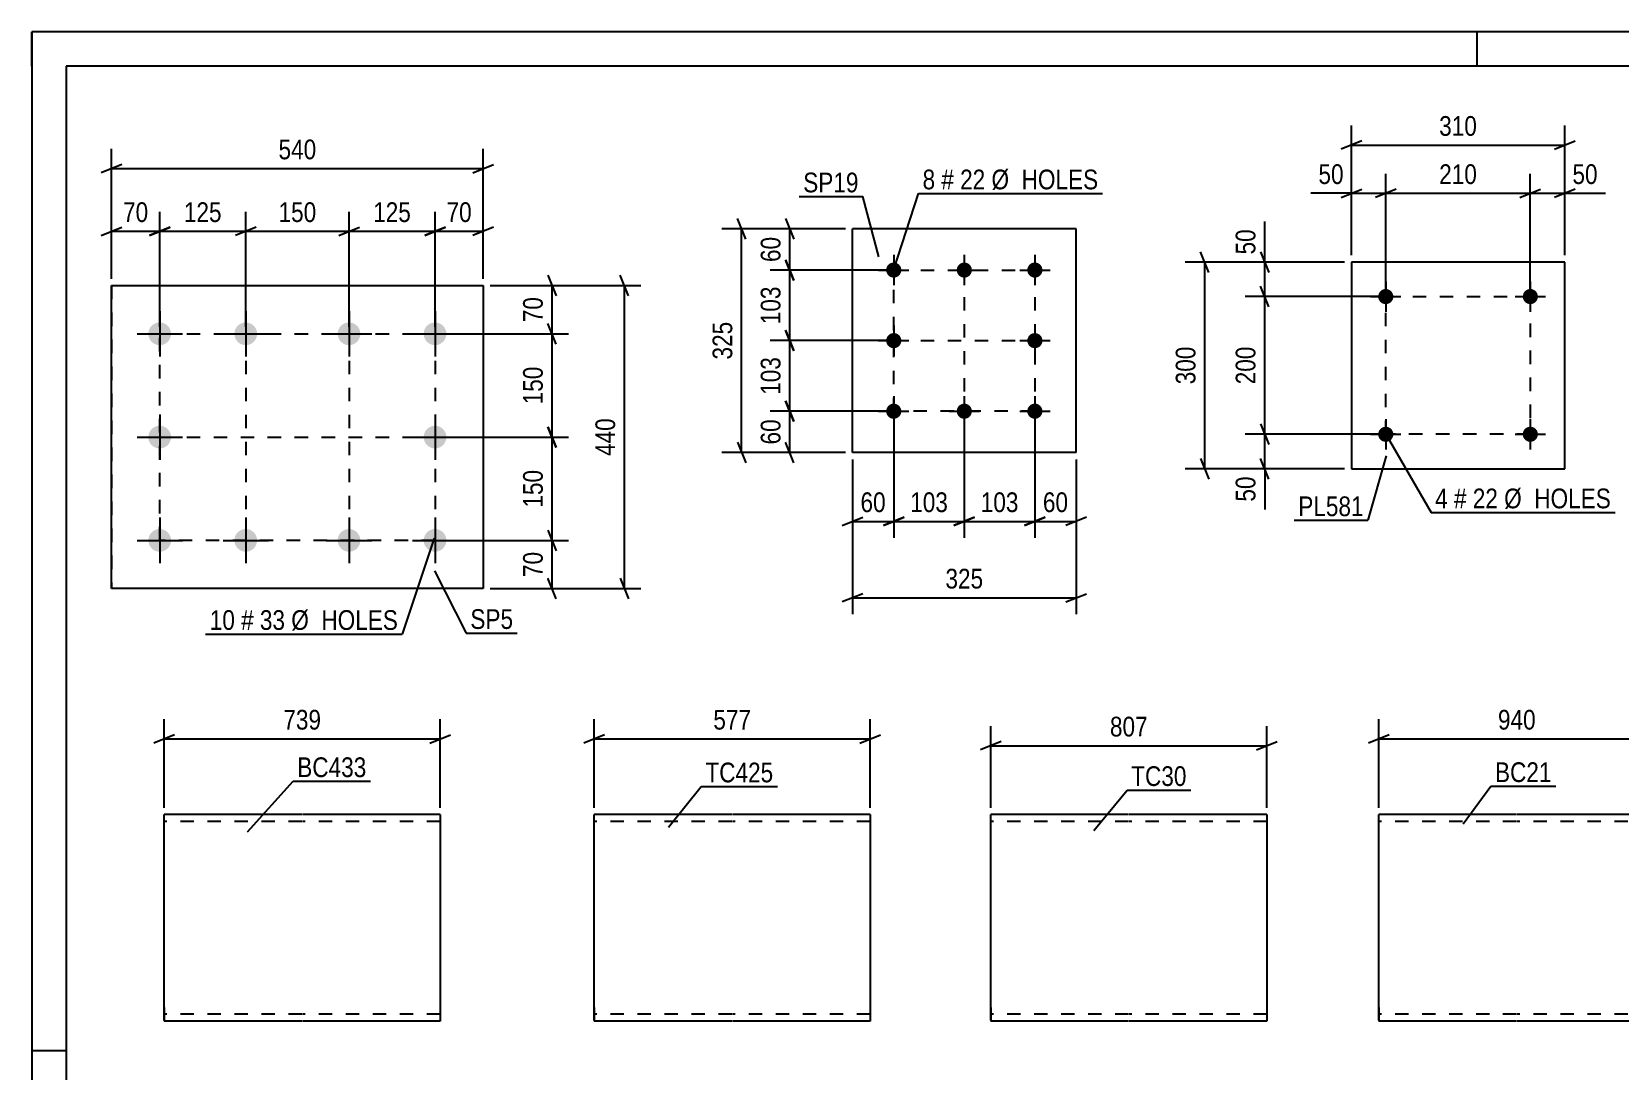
# Model space of a CAD drawing. Header units: millimetres. Extents: x 0 to 420, y 0 to 297.
# Drawn here: x 0 to 230.8, y 146 to 297 of the extents above; entities that cross this region are included whole.
import ezdxf

# ---------------------------------------------------------------- set-up
doc = ezdxf.new("R2010")
doc.units = ezdxf.units.MM
doc.linetypes.add('DXK_LINE_DOT2', pattern=[3.9198, 1.9599, -1.9599])
doc.styles.add('Arial Narrow', font='ARIALN.TTF', dxfattribs={"height": 0.2})

# ---------------------------------------------------------------- blocks, each defined once
blk = doc.blocks.new('Unknown-284932542-1134')
at = {"color": 5, "linetype": 'Continuous'}
for p, q in [((420, 297), (0, 297)), ((0, 297), (0, 0)), ((0, 292), (0, 297)), ((210, 292), (210, 297)), ((415, 292), (5, 292)), ((5, 292), (5, 5)), ((5, 149), (0, 149))]:
    blk.add_line(p, q, dxfattribs=at)
blk = doc.blocks.new('Part-284932542-2812 - 2796')
at = {"color": 2, "linetype": 'Continuous'}
for p, q in [((159.34, 183.3), (139.34, 183.3)), ((139.34, 155.3), (139.34, 183.3)), ((179.44, 183.3), (159.44, 183.3)), ((179.44, 183.3), (179.44, 153.3)), ((139.34, 155.3), (139.34, 153.3)), ((159.34, 153.3), (139.34, 153.3)), ((179.44, 153.3), (159.44, 153.3))]:
    blk.add_line(p, q, dxfattribs=at)
at = {"color": 7, "linetype": 'DXK_LINE_DOT2'}
for p, q in [((159.34, 182.3), (139.34, 182.3)), ((179.44, 182.3), (159.44, 182.3)), ((139.34, 153.45), (139.34, 155.3)), ((139.34, 154.3), (139.34, 154.37)), ((159.34, 154.3), (139.34, 154.3)), ((179.44, 154.3), (159.44, 154.3)), ((179.44, 154.3), (179.44, 154.37))]:
    blk.add_line(p, q, dxfattribs=at)
blk = doc.blocks.new('Part-284932542-2095 - 2079')
at = {"color": 2, "linetype": 'Continuous'}
for p, q in [((101.71, 183.3), (81.71, 183.3)), ((81.71, 155.3), (81.71, 183.3)), ((121.81, 183.3), (101.81, 183.3)), ((121.81, 183.3), (121.81, 153.3)), ((81.71, 155.3), (81.71, 153.3)), ((101.71, 153.3), (81.71, 153.3)), ((121.81, 153.3), (101.81, 153.3))]:
    blk.add_line(p, q, dxfattribs=at)
at = {"color": 7, "linetype": 'DXK_LINE_DOT2'}
for p, q in [((101.71, 182.3), (81.71, 182.3)), ((121.81, 182.3), (101.81, 182.3)), ((81.71, 153.45), (81.71, 155.3)), ((81.71, 154.3), (81.71, 154.37)), ((101.71, 154.3), (81.71, 154.3)), ((121.81, 154.3), (101.81, 154.3)), ((121.81, 154.3), (121.81, 154.37))]:
    blk.add_line(p, q, dxfattribs=at)
blk = doc.blocks.new('Part-284932542-2778 - 2762')
at = {"color": 2, "linetype": 'Continuous'}
for p, q in [((215.7, 183.3), (195.7, 183.3)), ((195.7, 155.3), (195.7, 183.3)), ((235.8, 183.3), (215.8, 183.3)), ((235.8, 183.3), (235.8, 153.3)), ((195.7, 155.3), (195.7, 153.3)), ((215.7, 153.3), (195.7, 153.3)), ((235.8, 153.3), (215.8, 153.3))]:
    blk.add_line(p, q, dxfattribs=at)
at = {"color": 7, "linetype": 'DXK_LINE_DOT2'}
for p, q in [((215.7, 182.3), (195.7, 182.3)), ((235.8, 182.3), (215.8, 182.3)), ((195.7, 153.45), (195.7, 155.3)), ((195.7, 154.3), (195.7, 154.37)), ((215.7, 154.3), (195.7, 154.3)), ((235.8, 154.3), (215.8, 154.3)), ((235.8, 154.3), (235.8, 154.37))]:
    blk.add_line(p, q, dxfattribs=at)
blk = doc.blocks.new('Part-284932542-2173 - 2157')
at = {"color": 2, "linetype": 'Continuous'}
for p, q in [((151.73, 268.39), (119.23, 268.39)), ((119.23, 235.89), (119.23, 268.39)), ((151.73, 235.89), (151.73, 268.39)), ((151.73, 235.89), (119.23, 235.89))]:
    blk.add_line(p, q, dxfattribs=at)
blk = doc.blocks.new('Bolt-284932542-2206 - 2157')
at = {"linetype": 'Continuous'}
for points in [[(125.23, 263.49, -1), (125.23, 261.29, -1)], [(135.48, 263.49, -1), (135.48, 261.29, -1)], [(145.73, 263.49, -1), (145.73, 261.29, -1)], [(125.23, 253.24, -1), (125.23, 251.04, -1)], [(145.73, 253.24, -1), (145.73, 251.04, -1)], [(125.23, 242.99, -1), (125.23, 240.79, -1)], [(135.48, 242.99, -1), (135.48, 240.79, -1)], [(145.73, 242.99, -1), (145.73, 240.79, -1)]]:
    blk.add_hatch(color=1, dxfattribs=at).paths.add_polyline_path(points)
at = {"color": 1, "linetype": 'Continuous'}
for p, q in [((125.23, 264.59), (125.23, 260.19)), ((135.48, 264.59), (135.48, 260.19)), ((145.73, 264.59), (145.73, 260.19)), ((123.03, 262.39), (127.43, 262.39)), ((133.28, 262.39), (137.68, 262.39)), ((143.53, 262.39), (147.93, 262.39)), ((125.23, 254.34), (125.23, 249.94)), ((145.73, 254.34), (145.73, 249.94)), ((123.03, 252.14), (127.43, 252.14)), ((143.53, 252.14), (147.93, 252.14)), ((125.23, 244.09), (125.23, 239.69)), ((135.48, 244.09), (135.48, 239.69)), ((145.73, 244.09), (145.73, 239.69)), ((123.03, 241.89), (127.43, 241.89)), ((133.28, 241.89), (137.68, 241.89)), ((143.53, 241.89), (147.93, 241.89))]:
    blk.add_line(p, q, dxfattribs=at)
blk = doc.blocks.new('Part-284932542-2061 - 2045')
at = {"color": 2, "linetype": 'Continuous'}
for p, q in [((39.24, 183.3), (19.24, 183.3)), ((19.24, 155.3), (19.24, 183.3)), ((59.34, 183.3), (39.34, 183.3)), ((59.34, 183.3), (59.34, 153.3)), ((19.24, 155.3), (19.24, 153.3)), ((39.24, 153.3), (19.24, 153.3)), ((59.34, 153.3), (39.34, 153.3))]:
    blk.add_line(p, q, dxfattribs=at)
at = {"color": 7, "linetype": 'DXK_LINE_DOT2'}
for p, q in [((39.24, 182.3), (19.24, 182.3)), ((59.34, 182.3), (39.34, 182.3)), ((19.24, 153.45), (19.24, 155.3)), ((19.24, 154.3), (19.24, 154.37)), ((39.24, 154.3), (19.24, 154.3)), ((59.34, 154.3), (39.34, 154.3)), ((59.34, 154.3), (59.34, 154.37))]:
    blk.add_line(p, q, dxfattribs=at)
blk = doc.blocks.new('Part-284932542-1754 - 1738')
at = {"color": 2, "linetype": 'Continuous'}
for p, q in [((11.59, 216.13), (11.59, 260.13)), ((11.59, 260.13), (11.59, 260.13)), ((11.59, 260.13), (65.59, 260.13)), ((65.59, 260.13), (65.59, 216.13)), ((11.59, 216.13), (11.59, 216.13)), ((65.59, 216.13), (11.59, 216.13))]:
    blk.add_line(p, q, dxfattribs=at)
at = {"color": 7, "linetype": 'DXK_LINE_DOT2'}
for p, q in [((11.59, 260.13), (11.59, 216.13)), ((65.59, 260.13), (65.59, 260.13)), ((65.59, 260.13), (65.59, 216.13)), ((65.59, 216.13), (65.59, 216.13))]:
    blk.add_line(p, q, dxfattribs=at)
blk = doc.blocks.new('Bolt-284932542-1787 - 1738')
at = {"linetype": 'Continuous'}
for points in [[(20.24, 253.13), (20.2, 252.79), (20.09, 252.46), (19.92, 252.16), (19.69, 251.91), (19.41, 251.7), (19.1, 251.56), (18.76, 251.49), (18.41, 251.49), (18.08, 251.56), (17.76, 251.7), (17.48, 251.91), (17.25, 252.16), (17.08, 252.46), (16.97, 252.79), (16.94, 253.13), (16.97, 253.48), (17.08, 253.8), (17.25, 254.1), (17.48, 254.36), (17.76, 254.56), (18.08, 254.7), (18.41, 254.77), (18.76, 254.77), (19.1, 254.7), (19.41, 254.56), (19.69, 254.36), (19.92, 254.1), (20.09, 253.8), (20.2, 253.48)], [(32.74, 253.13), (32.7, 252.79), (32.59, 252.46), (32.42, 252.16), (32.19, 251.91), (31.91, 251.7), (31.6, 251.56), (31.26, 251.49), (30.91, 251.49), (30.58, 251.56), (30.26, 251.7), (29.98, 251.91), (29.75, 252.16), (29.58, 252.46), (29.47, 252.79), (29.44, 253.13), (29.47, 253.48), (29.58, 253.8), (29.75, 254.1), (29.98, 254.36), (30.26, 254.56), (30.58, 254.7), (30.91, 254.77), (31.26, 254.77), (31.6, 254.7), (31.91, 254.56), (32.19, 254.36), (32.42, 254.1), (32.59, 253.8), (32.7, 253.48)], [(47.74, 253.13), (47.7, 252.79), (47.59, 252.46), (47.42, 252.16), (47.19, 251.91), (46.91, 251.7), (46.6, 251.56), (46.26, 251.49), (45.91, 251.49), (45.58, 251.56), (45.26, 251.7), (44.98, 251.91), (44.75, 252.16), (44.58, 252.46), (44.47, 252.79), (44.44, 253.13), (44.47, 253.48), (44.58, 253.8), (44.75, 254.1), (44.98, 254.36), (45.26, 254.56), (45.58, 254.7), (45.91, 254.77), (46.26, 254.77), (46.6, 254.7), (46.91, 254.56), (47.19, 254.36), (47.42, 254.1), (47.59, 253.8), (47.7, 253.48)], [(60.24, 253.13), (60.2, 252.79), (60.09, 252.46), (59.92, 252.16), (59.69, 251.91), (59.41, 251.7), (59.1, 251.56), (58.76, 251.49), (58.41, 251.49), (58.08, 251.56), (57.76, 251.7), (57.48, 251.91), (57.25, 252.16), (57.08, 252.46), (56.97, 252.79), (56.94, 253.13), (56.97, 253.48), (57.08, 253.8), (57.25, 254.1), (57.48, 254.36), (57.76, 254.56), (58.08, 254.7), (58.41, 254.77), (58.76, 254.77), (59.1, 254.7), (59.41, 254.56), (59.69, 254.36), (59.92, 254.1), (60.09, 253.8), (60.2, 253.48)], [(20.24, 238.13), (20.2, 237.79), (20.09, 237.46), (19.92, 237.16), (19.69, 236.91), (19.41, 236.7), (19.1, 236.56), (18.76, 236.49), (18.41, 236.49), (18.08, 236.56), (17.76, 236.7), (17.48, 236.91), (17.25, 237.16), (17.08, 237.46), (16.97, 237.79), (16.94, 238.13), (16.97, 238.48), (17.08, 238.8), (17.25, 239.1), (17.48, 239.36), (17.76, 239.56), (18.08, 239.7), (18.41, 239.77), (18.76, 239.77), (19.1, 239.7), (19.41, 239.56), (19.69, 239.36), (19.92, 239.1), (20.09, 238.8), (20.2, 238.48)], [(60.24, 238.13), (60.2, 237.79), (60.09, 237.46), (59.92, 237.16), (59.69, 236.91), (59.41, 236.7), (59.1, 236.56), (58.76, 236.49), (58.41, 236.49), (58.08, 236.56), (57.76, 236.7), (57.48, 236.91), (57.25, 237.16), (57.08, 237.46), (56.97, 237.79), (56.94, 238.13), (56.97, 238.48), (57.08, 238.8), (57.25, 239.1), (57.48, 239.36), (57.76, 239.56), (58.08, 239.7), (58.41, 239.77), (58.76, 239.77), (59.1, 239.7), (59.41, 239.56), (59.69, 239.36), (59.92, 239.1), (60.09, 238.8), (60.2, 238.48)], [(20.24, 223.13), (20.2, 222.79), (20.09, 222.46), (19.92, 222.16), (19.69, 221.91), (19.41, 221.7), (19.1, 221.56), (18.76, 221.49), (18.41, 221.49), (18.08, 221.56), (17.76, 221.7), (17.48, 221.91), (17.25, 222.16), (17.08, 222.46), (16.97, 222.79), (16.94, 223.13), (16.97, 223.48), (17.08, 223.8), (17.25, 224.1), (17.48, 224.36), (17.76, 224.56), (18.08, 224.7), (18.41, 224.77), (18.76, 224.77), (19.1, 224.7), (19.41, 224.56), (19.69, 224.36), (19.92, 224.1), (20.09, 223.8), (20.2, 223.48)], [(32.74, 223.13), (32.7, 222.79), (32.59, 222.46), (32.42, 222.16), (32.19, 221.91), (31.91, 221.7), (31.6, 221.56), (31.26, 221.49), (30.91, 221.49), (30.58, 221.56), (30.26, 221.7), (29.98, 221.91), (29.75, 222.16), (29.58, 222.46), (29.47, 222.79), (29.44, 223.13), (29.47, 223.48), (29.58, 223.8), (29.75, 224.1), (29.98, 224.36), (30.26, 224.56), (30.58, 224.7), (30.91, 224.77), (31.26, 224.77), (31.6, 224.7), (31.91, 224.56), (32.19, 224.36), (32.42, 224.1), (32.59, 223.8), (32.7, 223.48)], [(47.74, 223.13), (47.7, 222.79), (47.59, 222.46), (47.42, 222.16), (47.19, 221.91), (46.91, 221.7), (46.6, 221.56), (46.26, 221.49), (45.91, 221.49), (45.58, 221.56), (45.26, 221.7), (44.98, 221.91), (44.75, 222.16), (44.58, 222.46), (44.47, 222.79), (44.44, 223.13), (44.47, 223.48), (44.58, 223.8), (44.75, 224.1), (44.98, 224.36), (45.26, 224.56), (45.58, 224.7), (45.91, 224.77), (46.26, 224.77), (46.6, 224.7), (46.91, 224.56), (47.19, 224.36), (47.42, 224.1), (47.59, 223.8), (47.7, 223.48)], [(60.24, 223.13), (60.2, 222.79), (60.09, 222.46), (59.92, 222.16), (59.69, 221.91), (59.41, 221.7), (59.1, 221.56), (58.76, 221.49), (58.41, 221.49), (58.08, 221.56), (57.76, 221.7), (57.48, 221.91), (57.25, 222.16), (57.08, 222.46), (56.97, 222.79), (56.94, 223.13), (56.97, 223.48), (57.08, 223.8), (57.25, 224.1), (57.48, 224.36), (57.76, 224.56), (58.08, 224.7), (58.41, 224.77), (58.76, 224.77), (59.1, 224.7), (59.41, 224.56), (59.69, 224.36), (59.92, 224.1), (60.09, 223.8), (60.2, 223.48)]]:
    blk.add_hatch(color=1, dxfattribs=at).paths.add_polyline_path(points)
at = {"color": 1, "linetype": 'Continuous'}
for p, q in [((18.59, 256.43), (18.59, 249.83)), ((31.09, 256.43), (31.09, 249.83)), ((46.09, 256.43), (46.09, 249.83)), ((58.59, 256.43), (58.59, 249.83)), ((15.29, 253.13), (21.89, 253.13)), ((27.79, 253.13), (34.39, 253.13)), ((42.79, 253.13), (49.39, 253.13)), ((55.29, 253.13), (61.89, 253.13)), ((18.59, 241.43), (18.59, 234.83)), ((58.59, 241.43), (58.59, 234.83)), ((15.29, 238.13), (21.89, 238.13)), ((55.29, 238.13), (61.89, 238.13)), ((18.59, 226.43), (18.59, 219.83)), ((31.09, 226.43), (31.09, 219.83)), ((46.09, 226.43), (46.09, 219.83)), ((58.59, 226.43), (58.59, 219.83)), ((15.29, 223.13), (21.89, 223.13)), ((27.79, 223.13), (34.39, 223.13)), ((42.79, 223.13), (49.39, 223.13)), ((55.29, 223.13), (61.89, 223.13))]:
    blk.add_line(p, q, dxfattribs=at)
blk = doc.blocks.new('Part-284932542-1440 - 1424')
at = {"color": 2, "linetype": 'Continuous'}
for p, q in [((191.71, 263.54), (191.71, 233.54)), ((222.71, 263.54), (191.71, 263.54)), ((222.71, 233.54), (222.71, 263.54)), ((191.71, 233.54), (222.71, 233.54))]:
    blk.add_line(p, q, dxfattribs=at)
blk = doc.blocks.new('Bolt-284932542-1473 - 1424')
at = {"linetype": 'Continuous'}
for points in [[(197.81, 238.54, -1), (195.61, 238.54, -1)], [(218.81, 238.54, -1), (216.61, 238.54, -1)]]:
    blk.add_hatch(color=1, dxfattribs=at).paths.add_polyline_path(points)
at = {"color": 1, "linetype": 'Continuous'}
for p, q in [((196.71, 240.74), (196.71, 236.34)), ((217.71, 240.74), (217.71, 236.34)), ((194.51, 238.54), (198.91, 238.54)), ((215.51, 238.54), (219.91, 238.54))]:
    blk.add_line(p, q, dxfattribs=at)
blk = doc.blocks.new('Bolt-284932542-1478 - 1424')
at = {"linetype": 'Continuous'}
for points in [[(197.81, 258.54, -1), (195.61, 258.54, -1)], [(218.81, 258.54, -1), (216.61, 258.54, -1)]]:
    blk.add_hatch(color=1, dxfattribs=at).paths.add_polyline_path(points)
at = {"color": 1, "linetype": 'Continuous'}
for p, q in [((194.51, 258.54), (198.91, 258.54)), ((196.71, 260.74), (196.71, 256.34)), ((215.51, 258.54), (219.91, 258.54)), ((217.71, 260.74), (217.71, 256.34))]:
    blk.add_line(p, q, dxfattribs=at)
blk = doc.blocks.new('Rectangle-284932542-2293 - 2157')
at = {"color": 1, "linetype": 'DXK_LINE_DOT2'}
blk.add_lwpolyline([(125.23, 262.39), (145.73, 262.39), (145.73, 241.89), (125.23, 241.89), (125.23, 262.39)], close=True, dxfattribs=at)
blk = doc.blocks.new('Rectangle-284932542-1883 - 1738')
at = {"color": 1, "linetype": 'DXK_LINE_DOT2'}
blk.add_lwpolyline([(18.59, 253.13), (58.59, 253.13), (58.59, 223.13), (18.59, 223.13), (18.59, 253.13)], close=True, dxfattribs=at)
blk = doc.blocks.new('Rectangle-284932542-1589 - 1424')
at = {"color": 1, "linetype": 'DXK_LINE_DOT2'}
blk.add_lwpolyline([(196.71, 258.54), (217.71, 258.54), (217.71, 238.54), (196.71, 238.54), (196.71, 258.54)], close=True, dxfattribs=at)
blk = doc.blocks.new('Line-284932542-2286 - 2157')
at = {"color": 1, "linetype": 'DXK_LINE_DOT2'}
blk.add_line((135.48, 262.39), (135.48, 241.89), dxfattribs=at)
blk = doc.blocks.new('Line-284932542-1876 - 1738')
at = {"color": 1, "linetype": 'DXK_LINE_DOT2'}
blk.add_line((31.09, 253.13), (31.09, 223.13), dxfattribs=at)
blk = doc.blocks.new('Line-284932542-2279 - 2157')
at = {"color": 1, "linetype": 'DXK_LINE_DOT2'}
blk.add_line((125.23, 252.14), (145.73, 252.14), dxfattribs=at)
blk = doc.blocks.new('Line-284932542-1869 - 1738')
at = {"color": 1, "linetype": 'DXK_LINE_DOT2'}
blk.add_line((46.09, 253.13), (46.09, 223.13), dxfattribs=at)
blk = doc.blocks.new('Line-284932542-1862 - 1738')
at = {"color": 1, "linetype": 'DXK_LINE_DOT2'}
blk.add_line((18.59, 238.13), (58.59, 238.13), dxfattribs=at)
blk = doc.blocks.new('StraightDimension-284932542-2816 - 2796')
at = {"color": 7, "linetype": 'Continuous'}
for p, q in [((140.84, 193.9), (137.84, 192.7)), ((139.34, 184.3), (139.34, 196.15)), ((177.94, 192.7), (180.94, 193.9)), ((179.44, 184.3), (179.44, 196.15)), ((139.34, 193.3), (179.44, 193.3))]:
    blk.add_line(p, q, dxfattribs=at)
at = {"color": 0}
blk.add_wipeout([(162.73, 194.05), (162.73, 198.25), (156.04, 198.25), (156.04, 194.05)], dxfattribs=at)
at = {"color": 3, "style": 'Arial Narrow'}
blk.add_text('807', height=2.863, dxfattribs=at).set_placement((156.64, 194.65))
blk = doc.blocks.new('StraightDimension-284932542-2099 - 2079')
at = {"color": 7, "linetype": 'Continuous'}
for p, q in [((81.71, 184.3), (81.71, 197.15)), ((121.81, 184.3), (121.81, 197.15)), ((83.21, 194.9), (80.21, 193.7)), ((81.71, 194.3), (121.81, 194.3)), ((120.31, 193.7), (123.31, 194.9))]:
    blk.add_line(p, q, dxfattribs=at)
at = {"color": 0}
blk.add_wipeout([(105.1, 195.05), (105.1, 199.25), (98.42, 199.25), (98.42, 195.05)], dxfattribs=at)
at = {"color": 3, "style": 'Arial Narrow'}
blk.add_text('577', height=2.863, dxfattribs=at).set_placement((99.02, 195.65))
blk = doc.blocks.new('StraightDimension-284932542-2782 - 2762')
at = {"color": 7, "linetype": 'Continuous'}
for p, q in [((195.7, 184.3), (195.7, 197.15)), ((235.8, 184.3), (235.8, 197.15)), ((197.2, 194.9), (194.2, 193.7)), ((195.7, 194.3), (235.8, 194.3)), ((234.3, 193.7), (237.3, 194.9))]:
    blk.add_line(p, q, dxfattribs=at)
at = {"color": 0}
blk.add_wipeout([(219.09, 195.05), (219.09, 199.25), (212.41, 199.25), (212.41, 195.05)], dxfattribs=at)
at = {"color": 3, "style": 'Arial Narrow'}
blk.add_text('940', height=2.863, dxfattribs=at).set_placement((213.01, 195.65))
blk = doc.blocks.new('StraightDimension-284932542-2233 - 2157')
at = {"color": 7, "linetype": 'Continuous'}
for p, q in [((118.23, 268.39), (100.27, 268.39)), ((103.72, 266.89), (102.52, 269.89)), ((103.12, 235.89), (103.12, 268.39)), ((118.23, 235.89), (100.27, 235.89)), ((102.52, 237.39), (103.72, 234.39))]:
    blk.add_line(p, q, dxfattribs=at)
at = {"color": 0}
blk.add_wipeout([(102.37, 255.48), (98.17, 255.48), (98.17, 248.8), (102.37, 248.8)], dxfattribs=at)
at = {"color": 3, "style": 'Arial Narrow'}
blk.add_text('325', height=2.863, rotation=90.0002, dxfattribs=at).set_placement((101.77, 249.4))
blk = doc.blocks.new('StraightDimension-284932542-2222 - 2157')
at = {"color": 7, "linetype": 'Continuous'}
for p, q in [((118.23, 268.39), (107.27, 268.39)), ((109.52, 269.89), (110.72, 266.89)), ((110.12, 262.39), (110.12, 268.39)), ((110.72, 260.89), (109.52, 263.89)), ((124.23, 262.39), (107.27, 262.39))]:
    blk.add_line(p, q, dxfattribs=at)
at = {"color": 0}
blk.add_wipeout([(109.37, 267.82), (105.17, 267.82), (105.17, 262.96), (109.37, 262.96)], dxfattribs=at)
at = {"color": 3, "style": 'Arial Narrow'}
blk.add_text('60', height=2.863, rotation=90.0002, dxfattribs=at).set_placement((108.77, 263.56))
blk = doc.blocks.new('StraightDimension-284932542-2208 - 2157')
at = {"color": 7, "linetype": 'Continuous'}
for p, q in [((109.52, 243.39), (110.72, 240.39)), ((124.23, 241.89), (107.27, 241.89)), ((110.12, 235.89), (110.12, 241.89)), ((118.23, 235.89), (107.27, 235.89)), ((110.72, 234.39), (109.52, 237.39))]:
    blk.add_line(p, q, dxfattribs=at)
at = {"color": 0}
blk.add_wipeout([(109.37, 241.32), (105.17, 241.32), (105.17, 236.46), (109.37, 236.46)], dxfattribs=at)
at = {"color": 3, "style": 'Arial Narrow'}
blk.add_text('60', height=2.863, rotation=90.0002, dxfattribs=at).set_placement((108.77, 237.06))
blk = doc.blocks.new('StraightDimension-284932542-2244 - 2157')
at = {"color": 7, "linetype": 'Continuous'}
for p, q in [((125.23, 240.89), (125.23, 223.49)), ((119.23, 234.89), (119.23, 223.49)), ((117.73, 225.29), (120.73, 226.49)), ((126.73, 226.49), (123.73, 225.29)), ((119.23, 225.89), (125.23, 225.89))]:
    blk.add_line(p, q, dxfattribs=at)
at = {"color": 0}
blk.add_wipeout([(124.66, 226.64), (124.66, 230.84), (119.8, 230.84), (119.8, 226.64)], dxfattribs=at)
at = {"color": 3, "style": 'Arial Narrow'}
blk.add_text('60', height=2.863, dxfattribs=at).set_placement((120.4, 227.24))
blk = doc.blocks.new('StraightDimension-284932542-2258 - 2157')
at = {"color": 7, "linetype": 'Continuous'}
for p, q in [((145.73, 240.89), (145.73, 223.49)), ((151.73, 234.89), (151.73, 223.49)), ((144.23, 225.29), (147.23, 226.49)), ((153.23, 226.49), (150.23, 225.29)), ((145.73, 225.89), (151.73, 225.89))]:
    blk.add_line(p, q, dxfattribs=at)
at = {"color": 0}
blk.add_wipeout([(151.16, 226.64), (151.16, 230.84), (146.3, 230.84), (146.3, 226.64)], dxfattribs=at)
at = {"color": 3, "style": 'Arial Narrow'}
blk.add_text('60', height=2.863, dxfattribs=at).set_placement((146.9, 227.24))
blk = doc.blocks.new('StraightDimension-284932542-2269 - 2157')
at = {"color": 7, "linetype": 'Continuous'}
for p, q in [((119.23, 234.89), (119.23, 212.39)), ((151.73, 234.89), (151.73, 212.39)), ((120.73, 215.39), (117.73, 214.19)), ((119.23, 214.79), (151.73, 214.79)), ((150.23, 214.19), (153.23, 215.39))]:
    blk.add_line(p, q, dxfattribs=at)
at = {"color": 0}
blk.add_wipeout([(138.83, 215.54), (138.83, 219.74), (132.14, 219.74), (132.14, 215.54)], dxfattribs=at)
at = {"color": 3, "style": 'Arial Narrow'}
blk.add_text('325', height=2.863, dxfattribs=at).set_placement((132.74, 216.14))
blk = doc.blocks.new('StraightDimension-284932542-6397 - 2157')
at = {"color": 7, "linetype": 'Continuous'}
for p, q in [((124.23, 252.14), (107.27, 252.14)), ((109.52, 253.64), (110.72, 250.64)), ((110.12, 241.89), (110.12, 252.14)), ((110.72, 240.39), (109.52, 243.39)), ((124.23, 241.89), (107.27, 241.89))]:
    blk.add_line(p, q, dxfattribs=at)
at = {"color": 0}
blk.add_wipeout([(109.37, 250.36), (105.17, 250.36), (105.17, 243.67), (109.37, 243.67)], dxfattribs=at)
at = {"color": 3, "style": 'Arial Narrow'}
blk.add_text('103', height=2.863, rotation=90.0002, dxfattribs=at).set_placement((108.77, 244.27))
blk = doc.blocks.new('StraightDimension-284932542-6399 - 2157')
at = {"color": 7, "linetype": 'Continuous'}
for p, q in [((109.52, 263.89), (110.72, 260.89)), ((124.23, 262.39), (107.27, 262.39)), ((110.12, 252.14), (110.12, 262.39)), ((124.23, 252.14), (107.27, 252.14)), ((110.72, 250.64), (109.52, 253.64))]:
    blk.add_line(p, q, dxfattribs=at)
at = {"color": 0}
blk.add_wipeout([(109.37, 260.61), (105.17, 260.61), (105.17, 253.92), (109.37, 253.92)], dxfattribs=at)
at = {"color": 3, "style": 'Arial Narrow'}
blk.add_text('103', height=2.863, rotation=90.0002, dxfattribs=at).set_placement((108.77, 254.52))
blk = doc.blocks.new('StraightDimension-284932542-6401 - 2157')
at = {"color": 7, "linetype": 'Continuous'}
for p, q in [((125.23, 240.89), (125.23, 223.49)), ((135.48, 240.89), (135.48, 223.49)), ((123.73, 225.29), (126.73, 226.49)), ((136.98, 226.49), (133.98, 225.29)), ((125.23, 225.89), (135.48, 225.89))]:
    blk.add_line(p, q, dxfattribs=at)
at = {"color": 0}
blk.add_wipeout([(133.7, 226.64), (133.7, 230.84), (127.02, 230.84), (127.02, 226.64)], dxfattribs=at)
at = {"color": 3, "style": 'Arial Narrow'}
blk.add_text('103', height=2.863, dxfattribs=at).set_placement((127.62, 227.24))
blk = doc.blocks.new('StraightDimension-284932542-6403 - 2157')
at = {"color": 7, "linetype": 'Continuous'}
for p, q in [((135.48, 240.89), (135.48, 223.49)), ((145.73, 240.89), (145.73, 223.49)), ((133.98, 225.29), (136.98, 226.49)), ((147.23, 226.49), (144.23, 225.29)), ((135.48, 225.89), (145.73, 225.89))]:
    blk.add_line(p, q, dxfattribs=at)
at = {"color": 0}
blk.add_wipeout([(143.95, 226.64), (143.95, 230.84), (137.27, 230.84), (137.27, 226.64)], dxfattribs=at)
at = {"color": 3, "style": 'Arial Narrow'}
blk.add_text('103', height=2.863, dxfattribs=at).set_placement((137.87, 227.24))
blk = doc.blocks.new('StraightDimension-284932542-2065 - 2045')
at = {"color": 7, "linetype": 'Continuous'}
for p, q in [((19.24, 184.3), (19.24, 197.15)), ((59.34, 184.3), (59.34, 197.15)), ((20.74, 194.9), (17.74, 193.7)), ((19.24, 194.3), (59.34, 194.3)), ((57.84, 193.7), (60.84, 194.9))]:
    blk.add_line(p, q, dxfattribs=at)
at = {"color": 0}
blk.add_wipeout([(42.64, 195.05), (42.64, 199.25), (35.95, 199.25), (35.95, 195.05)], dxfattribs=at)
at = {"color": 3, "style": 'Arial Narrow'}
blk.add_text('739', height=2.863, dxfattribs=at).set_placement((36.55, 195.65))
blk = doc.blocks.new('StraightDimension-284932542-3427 - 1738')
at = {"color": 7, "linetype": 'Continuous'}
for p, q in [((18.59, 254.13), (18.59, 270.87)), ((31.09, 254.13), (31.09, 270.87)), ((17.09, 267.42), (20.09, 268.62)), ((18.59, 268.02), (31.09, 268.02)), ((32.59, 268.62), (29.59, 267.42))]:
    blk.add_line(p, q, dxfattribs=at)
at = {"color": 0}
blk.add_wipeout([(28.18, 268.77), (28.18, 272.97), (21.5, 272.97), (21.5, 268.77)], dxfattribs=at)
at = {"color": 3, "style": 'Arial Narrow'}
blk.add_text('125', height=2.863, dxfattribs=at).set_placement((22.1, 269.37))
blk = doc.blocks.new('StraightDimension-284932542-3438 - 1738')
at = {"color": 7, "linetype": 'Continuous'}
for p, q in [((46.09, 254.13), (46.09, 270.87)), ((58.59, 254.13), (58.59, 270.87)), ((44.59, 267.42), (47.59, 268.62)), ((46.09, 268.02), (58.59, 268.02)), ((60.09, 268.62), (57.09, 267.42))]:
    blk.add_line(p, q, dxfattribs=at)
at = {"color": 0}
blk.add_wipeout([(55.68, 268.77), (55.68, 272.97), (49, 272.97), (49, 268.77)], dxfattribs=at)
at = {"color": 3, "style": 'Arial Narrow'}
blk.add_text('125', height=2.863, dxfattribs=at).set_placement((49.6, 269.37))
blk = doc.blocks.new('StraightDimension-284932542-1852 - 1738')
at = {"color": 7, "linetype": 'Continuous'}
for p, q in [((74.99, 224.63), (76.19, 221.63)), ((59.59, 223.13), (77.99, 223.13)), ((75.59, 216.13), (75.59, 223.13)), ((76.19, 214.63), (74.99, 217.63)), ((66.59, 216.13), (77.99, 216.13))]:
    blk.add_line(p, q, dxfattribs=at)
at = {"color": 0}
blk.add_wipeout([(74.84, 222.06), (70.64, 222.06), (70.64, 217.21), (74.84, 217.21)], dxfattribs=at)
at = {"color": 3, "style": 'Arial Narrow'}
blk.add_text('70', height=2.863, rotation=90.0002, dxfattribs=at).set_placement((74.24, 217.81))
blk = doc.blocks.new('StraightDimension-284932542-1789 - 1738')
at = {"color": 7, "linetype": 'Continuous'}
for p, q in [((11.59, 261.13), (11.59, 279.98)), ((65.59, 261.13), (65.59, 279.98)), ((13.09, 277.73), (10.09, 276.53)), ((11.59, 277.13), (65.59, 277.13)), ((64.09, 276.53), (67.09, 277.73))]:
    blk.add_line(p, q, dxfattribs=at)
at = {"color": 0}
blk.add_wipeout([(41.93, 277.88), (41.93, 282.08), (35.25, 282.08), (35.25, 277.88)], dxfattribs=at)
at = {"color": 3, "style": 'Arial Narrow'}
blk.add_text('540', height=2.863, dxfattribs=at).set_placement((35.85, 278.48))
blk = doc.blocks.new('StraightDimension-284932542-1816 - 1738')
at = {"color": 7, "linetype": 'Continuous'}
for p, q in [((11.59, 261.13), (11.59, 270.87)), ((18.59, 254.13), (18.59, 270.87)), ((10.09, 267.42), (13.09, 268.62)), ((11.59, 268.02), (18.59, 268.02)), ((20.09, 268.62), (17.09, 267.42))]:
    blk.add_line(p, q, dxfattribs=at)
at = {"color": 0}
blk.add_wipeout([(17.52, 268.77), (17.52, 272.97), (12.66, 272.97), (12.66, 268.77)], dxfattribs=at)
at = {"color": 3, "style": 'Arial Narrow'}
blk.add_text('70', height=2.863, dxfattribs=at).set_placement((13.26, 269.37))
blk = doc.blocks.new('StraightDimension-284932542-1827 - 1738')
at = {"color": 7, "linetype": 'Continuous'}
for p, q in [((86.7, 258.63), (85.5, 261.63)), ((66.59, 260.13), (88.5, 260.13)), ((86.1, 216.13), (86.1, 260.13)), ((85.5, 217.63), (86.7, 214.63)), ((66.59, 216.13), (88.5, 216.13))]:
    blk.add_line(p, q, dxfattribs=at)
at = {"color": 0}
blk.add_wipeout([(85.35, 241.48), (81.15, 241.48), (81.15, 234.79), (85.35, 234.79)], dxfattribs=at)
at = {"color": 3, "style": 'Arial Narrow'}
blk.add_text('440', height=2.863, rotation=90.0002, dxfattribs=at).set_placement((84.75, 235.39))
blk = doc.blocks.new('StraightDimension-284932542-1838 - 1738')
at = {"color": 7, "linetype": 'Continuous'}
for p, q in [((74.99, 261.63), (76.19, 258.63)), ((66.59, 260.13), (77.99, 260.13)), ((75.59, 253.13), (75.59, 260.13)), ((76.19, 251.63), (74.99, 254.63)), ((59.59, 253.13), (77.99, 253.13))]:
    blk.add_line(p, q, dxfattribs=at)
at = {"color": 0}
blk.add_wipeout([(74.84, 259.06), (70.64, 259.06), (70.64, 254.21), (74.84, 254.21)], dxfattribs=at)
at = {"color": 3, "style": 'Arial Narrow'}
blk.add_text('70', height=2.863, rotation=90.0002, dxfattribs=at).set_placement((74.24, 254.81))
blk = doc.blocks.new('StraightDimension-284932542-3434 - 1738')
at = {"color": 7, "linetype": 'Continuous'}
for p, q in [((31.09, 254.13), (31.09, 270.87)), ((46.09, 254.13), (46.09, 270.87)), ((32.59, 268.62), (29.59, 267.42)), ((31.09, 268.02), (46.09, 268.02)), ((44.59, 267.42), (47.59, 268.62))]:
    blk.add_line(p, q, dxfattribs=at)
at = {"color": 0}
blk.add_wipeout([(41.93, 268.77), (41.93, 272.97), (35.25, 272.97), (35.25, 268.77)], dxfattribs=at)
at = {"color": 3, "style": 'Arial Narrow'}
blk.add_text('150', height=2.863, dxfattribs=at).set_placement((35.85, 269.37))
blk = doc.blocks.new('StraightDimension-284932542-3467 - 1738')
at = {"color": 7, "linetype": 'Continuous'}
for p, q in [((58.59, 254.13), (58.59, 270.87)), ((65.59, 261.13), (65.59, 270.87)), ((57.09, 267.42), (60.09, 268.62)), ((58.59, 268.02), (65.59, 268.02)), ((67.09, 268.62), (64.09, 267.42))]:
    blk.add_line(p, q, dxfattribs=at)
at = {"color": 0}
blk.add_wipeout([(64.52, 268.77), (64.52, 272.97), (59.66, 272.97), (59.66, 268.77)], dxfattribs=at)
at = {"color": 3, "style": 'Arial Narrow'}
blk.add_text('70', height=2.863, dxfattribs=at).set_placement((60.26, 269.37))
blk = doc.blocks.new('StraightDimension-284932542-6483 - 1738')
at = {"color": 7, "linetype": 'Continuous'}
for p, q in [((59.59, 238.13), (77.99, 238.13)), ((76.19, 236.63), (74.99, 239.63)), ((75.59, 223.13), (75.59, 238.13)), ((74.99, 224.63), (76.19, 221.63)), ((59.59, 223.13), (77.99, 223.13))]:
    blk.add_line(p, q, dxfattribs=at)
at = {"color": 0}
blk.add_wipeout([(74.84, 233.98), (70.64, 233.98), (70.64, 227.29), (74.84, 227.29)], dxfattribs=at)
at = {"color": 3, "style": 'Arial Narrow'}
blk.add_text('150', height=2.863, rotation=90.0002, dxfattribs=at).set_placement((74.24, 227.89))
blk = doc.blocks.new('StraightDimension-284932542-6485 - 1738')
at = {"color": 7, "linetype": 'Continuous'}
for p, q in [((76.19, 251.63), (74.99, 254.63)), ((59.59, 253.13), (77.99, 253.13)), ((75.59, 238.13), (75.59, 253.13)), ((59.59, 238.13), (77.99, 238.13)), ((74.99, 239.63), (76.19, 236.63))]:
    blk.add_line(p, q, dxfattribs=at)
at = {"color": 0}
blk.add_wipeout([(74.84, 248.98), (70.64, 248.98), (70.64, 242.29), (74.84, 242.29)], dxfattribs=at)
at = {"color": 3, "style": 'Arial Narrow'}
blk.add_text('150', height=2.863, rotation=90.0002, dxfattribs=at).set_placement((74.24, 242.89))
blk = doc.blocks.new('StraightDimension-284932542-1495 - 1424')
at = {"color": 7, "linetype": 'Continuous'}
for p, q in [((195.71, 258.54), (176.27, 258.54)), ((179.72, 257.04), (178.52, 260.04)), ((179.12, 238.54), (179.12, 258.54)), ((178.52, 240.04), (179.72, 237.04)), ((195.71, 238.54), (176.27, 238.54))]:
    blk.add_line(p, q, dxfattribs=at)
at = {"color": 0}
blk.add_wipeout([(178.37, 251.88), (174.17, 251.88), (174.17, 245.2), (178.37, 245.2)], dxfattribs=at)
at = {"color": 3, "style": 'Arial Narrow'}
blk.add_text('200', height=2.863, rotation=90.0002, dxfattribs=at).set_placement((177.77, 245.8))
blk = doc.blocks.new('StraightDimension-284932542-1511 - 1424')
at = {"color": 7, "linetype": 'Continuous'}
for p, q in [((190.71, 263.54), (176.27, 263.54)), ((178.52, 265.04), (179.72, 262.04)), ((179.12, 258.54), (179.12, 263.54)), ((195.71, 258.54), (176.27, 258.54)), ((179.72, 257.04), (178.52, 260.04))]:
    blk.add_line(p, q, dxfattribs=at)
at = {"color": 0}
blk.add_wipeout([(178.37, 268.92), (174.17, 268.92), (174.17, 264.06), (178.37, 264.06)], dxfattribs=at)
at = {"color": 7, "linetype": 'Continuous'}
blk.add_line((179.12, 263.54), (179.12, 269.44), dxfattribs=at)
blk.add_line((179.12, 263.54), (179.12, 269.44), dxfattribs=at)
at = {"color": 3, "style": 'Arial Narrow'}
blk.add_text('50', height=2.863, rotation=90.0002, dxfattribs=at).set_placement((177.77, 264.66))
blk = doc.blocks.new('StraightDimension-284932542-1480 - 1424')
at = {"color": 7, "linetype": 'Continuous'}
for p, q in [((178.52, 240.04), (179.72, 237.04)), ((195.71, 238.54), (176.27, 238.54)), ((179.12, 233.54), (179.12, 238.54)), ((190.71, 233.54), (176.27, 233.54)), ((179.72, 232.04), (178.52, 235.04))]:
    blk.add_line(p, q, dxfattribs=at)
at = {"color": 0}
blk.add_wipeout([(178.37, 233.01), (174.17, 233.01), (174.17, 228.16), (178.37, 228.16)], dxfattribs=at)
at = {"color": 7, "linetype": 'Continuous'}
blk.add_line((179.12, 233.54), (179.12, 227.63), dxfattribs=at)
blk.add_line((179.12, 233.54), (179.12, 227.63), dxfattribs=at)
at = {"color": 3, "style": 'Arial Narrow'}
blk.add_text('50', height=2.863, rotation=90.0002, dxfattribs=at).set_placement((177.77, 228.76))
blk = doc.blocks.new('StraightDimension-284932542-1525 - 1424')
at = {"color": 7, "linetype": 'Continuous'}
for p, q in [((190.71, 263.54), (167.56, 263.54)), ((171.01, 262.04), (169.81, 265.04)), ((170.41, 233.54), (170.41, 263.54)), ((190.71, 233.54), (167.56, 233.54)), ((169.81, 235.04), (171.01, 232.04))]:
    blk.add_line(p, q, dxfattribs=at)
at = {"color": 0}
blk.add_wipeout([(169.66, 251.88), (165.46, 251.88), (165.46, 245.2), (169.66, 245.2)], dxfattribs=at)
at = {"color": 3, "style": 'Arial Narrow'}
blk.add_text('300', height=2.863, rotation=90.0002, dxfattribs=at).set_placement((169.06, 245.8))
blk = doc.blocks.new('StraightDimension-284932542-1536 - 1424')
at = {"color": 7, "linetype": 'Continuous'}
for p, q in [((217.71, 259.54), (217.71, 276.39)), ((222.71, 264.54), (222.71, 276.39)), ((216.21, 272.94), (219.21, 274.14)), ((217.71, 273.54), (222.71, 273.54)), ((224.21, 274.14), (221.21, 272.94))]:
    blk.add_line(p, q, dxfattribs=at)
at = {"color": 0}
blk.add_wipeout([(228.09, 274.29), (228.09, 278.49), (223.23, 278.49), (223.23, 274.29)], dxfattribs=at)
at = {"color": 7, "linetype": 'Continuous'}
blk.add_line((222.71, 273.54), (228.61, 273.54), dxfattribs=at)
blk.add_line((222.71, 273.54), (228.61, 273.54), dxfattribs=at)
at = {"color": 3, "style": 'Arial Narrow'}
blk.add_text('50', height=2.863, dxfattribs=at).set_placement((223.83, 274.89))
blk = doc.blocks.new('StraightDimension-284932542-1549 - 1424')
at = {"color": 7, "linetype": 'Continuous'}
for p, q in [((196.71, 259.54), (196.71, 276.39)), ((217.71, 259.54), (217.71, 276.39)), ((198.21, 274.14), (195.21, 272.94)), ((196.71, 273.54), (217.71, 273.54)), ((216.21, 272.94), (219.21, 274.14))]:
    blk.add_line(p, q, dxfattribs=at)
at = {"color": 0}
blk.add_wipeout([(210.55, 274.29), (210.55, 278.49), (203.87, 278.49), (203.87, 274.29)], dxfattribs=at)
at = {"color": 3, "style": 'Arial Narrow'}
blk.add_text('210', height=2.863, dxfattribs=at).set_placement((204.47, 274.89))
blk = doc.blocks.new('StraightDimension-284932542-1565 - 1424')
at = {"color": 7, "linetype": 'Continuous'}
for p, q in [((191.71, 264.54), (191.71, 276.39)), ((196.71, 259.54), (196.71, 276.39)), ((190.21, 272.94), (193.21, 274.14)), ((191.71, 273.54), (196.71, 273.54)), ((198.21, 274.14), (195.21, 272.94))]:
    blk.add_line(p, q, dxfattribs=at)
at = {"color": 0}
blk.add_wipeout([(191.18, 274.29), (191.18, 278.49), (186.33, 278.49), (186.33, 274.29)], dxfattribs=at)
at = {"color": 7, "linetype": 'Continuous'}
blk.add_line((191.71, 273.54), (185.8, 273.54), dxfattribs=at)
blk.add_line((191.71, 273.54), (185.8, 273.54), dxfattribs=at)
at = {"color": 3, "style": 'Arial Narrow'}
blk.add_text('50', height=2.863, dxfattribs=at).set_placement((186.93, 274.89))
blk = doc.blocks.new('StraightDimension-284932542-1579 - 1424')
at = {"color": 7, "linetype": 'Continuous'}
for p, q in [((191.71, 264.54), (191.71, 283.39)), ((222.71, 264.54), (222.71, 283.39)), ((193.21, 281.14), (190.21, 279.94)), ((191.71, 280.54), (222.71, 280.54)), ((221.21, 279.94), (224.21, 281.14))]:
    blk.add_line(p, q, dxfattribs=at)
at = {"color": 0}
blk.add_wipeout([(210.55, 281.29), (210.55, 285.49), (203.87, 285.49), (203.87, 281.29)], dxfattribs=at)
at = {"color": 3, "style": 'Arial Narrow'}
blk.add_text('310', height=2.863, dxfattribs=at).set_placement((204.47, 281.89))
blk = doc.blocks.new('Mark-284932542-2808 - 2796')
at = {"color": 0}
blk.add_wipeout([(167.77, 187.46), (167.77, 190.46), (159.73, 190.46), (159.73, 187.46)], dxfattribs=at)
blk.add_wipeout([(167.77, 187.46), (167.77, 190.46), (159.73, 190.46), (159.73, 187.46)], dxfattribs=at)
at = {"color": 30, "linetype": 'Continuous'}
for p, q in [((154.31, 180.97), (159.13, 186.86)), ((159.13, 186.86), (168.37, 186.86))]:
    blk.add_line(p, q, dxfattribs=at)
at = {"color": 3, "style": 'Arial Narrow'}
blk.add_text('TC30', height=2.863, dxfattribs=at).set_placement((159.73, 187.46))
blk = doc.blocks.new('Mark-284932542-2091 - 2079')
at = {"color": 0}
blk.add_wipeout([(107.73, 187.99), (107.73, 190.99), (97.87, 190.99), (97.87, 187.99)], dxfattribs=at)
blk.add_wipeout([(107.73, 187.99), (107.73, 190.99), (97.87, 190.99), (97.87, 187.99)], dxfattribs=at)
at = {"color": 30, "linetype": 'Continuous'}
for p, q in [((92.5, 181.46), (97.27, 187.39)), ((97.27, 187.39), (108.33, 187.39))]:
    blk.add_line(p, q, dxfattribs=at)
at = {"color": 3, "style": 'Arial Narrow'}
blk.add_text('TC425', height=2.863, dxfattribs=at).set_placement((97.87, 187.99))
blk = doc.blocks.new('Mark-284932542-2774 - 2762')
at = {"color": 0}
blk.add_wipeout([(220.81, 188.03), (220.81, 191.03), (212.58, 191.03), (212.58, 188.03)], dxfattribs=at)
blk.add_wipeout([(220.81, 188.03), (220.81, 191.03), (212.58, 191.03), (212.58, 188.03)], dxfattribs=at)
at = {"color": 30, "linetype": 'Continuous'}
for p, q in [((207.96, 181.97), (211.98, 187.43)), ((211.98, 187.43), (221.41, 187.43))]:
    blk.add_line(p, q, dxfattribs=at)
at = {"color": 3, "style": 'Arial Narrow'}
blk.add_text('BC21', height=2.863, dxfattribs=at).set_placement((212.58, 188.03))
blk = doc.blocks.new('Mark-284932542-2169 - 2157')
at = {"color": 0}
blk.add_wipeout([(120.12, 273.68), (120.12, 276.68), (112.08, 276.68), (112.08, 273.68)], dxfattribs=at)
blk.add_wipeout([(120.12, 273.68), (120.12, 276.68), (112.08, 276.68), (112.08, 273.68)], dxfattribs=at)
at = {"color": 30, "linetype": 'Continuous'}
for p in [(111.48, 273.08), (123.04, 264.3)]:
    blk.add_line(p, (120.72, 273.08), dxfattribs=at)
at = {"color": 3, "style": 'Arial Narrow'}
blk.add_text('SP19', height=2.863, dxfattribs=at).set_placement((112.08, 273.68))
blk = doc.blocks.new('Mark-284932542-2202 - 2157')
at = {"color": 0}
blk.add_wipeout([(131.25, 274.12), (131.25, 277.12), (129.42, 277.12), (129.42, 274.12)], dxfattribs=at)
blk.add_wipeout([(131.25, 274.12), (131.25, 277.12), (129.42, 277.12), (129.42, 274.12)], dxfattribs=at)
at = {"color": 7, "linetype": 'Continuous'}
blk.add_line((125.22, 262.49), (128.82, 273.52), dxfattribs=at)
at = {"color": 0}
blk.add_wipeout([(133.97, 274.12), (133.97, 277.12), (132.15, 277.12), (132.15, 274.12)], dxfattribs=at)
blk.add_wipeout([(133.97, 274.12), (133.97, 277.12), (132.15, 277.12), (132.15, 274.12)], dxfattribs=at)
at = {"color": 3, "style": 'Arial Narrow'}
blk.add_text('8', height=2.86, dxfattribs=at).set_placement((129.42, 274.12))
at = {"color": 0}
blk.add_wipeout([(138.53, 274.12), (138.53, 277.12), (134.87, 277.12), (134.87, 274.12)], dxfattribs=at)
blk.add_wipeout([(138.53, 274.12), (138.53, 277.12), (134.87, 277.12), (134.87, 274.12)], dxfattribs=at)
at = {"color": 3, "style": 'Arial Narrow'}
blk.add_text('#', height=2.86, dxfattribs=at).set_placement((132.15, 274.12))
at = {"color": 0}
blk.add_wipeout([(154.96, 274.12), (154.96, 277.12), (139.43, 277.12), (139.43, 274.12)], dxfattribs=at)
blk.add_wipeout([(154.96, 274.12), (154.96, 277.12), (139.43, 277.12), (139.43, 274.12)], dxfattribs=at)
at = {"color": 7, "linetype": 'Continuous'}
blk.add_line((128.82, 273.52), (155.56, 273.52), dxfattribs=at)
at = {"color": 3, "style": 'Arial Narrow'}
for s, p in [('22', (134.87, 274.12)), ('Ø  HOLES', (139.43, 274.12))]:
    blk.add_text(s, height=2.863, dxfattribs=at).set_placement(p)
blk = doc.blocks.new('Mark-284932542-2057 - 2045')
at = {"color": 0}
blk.add_wipeout([(48.62, 188.75), (48.62, 191.75), (38.57, 191.75), (38.57, 188.75)], dxfattribs=at)
blk.add_wipeout([(48.62, 188.75), (48.62, 191.75), (38.57, 191.75), (38.57, 188.75)], dxfattribs=at)
at = {"color": 30, "linetype": 'Continuous'}
for p, q in [((31.34, 180.78), (37.97, 188.15)), ((37.97, 188.15), (49.22, 188.15))]:
    blk.add_line(p, q, dxfattribs=at)
at = {"color": 3, "style": 'Arial Narrow'}
blk.add_text('BC433', height=2.863, dxfattribs=at).set_placement((38.57, 188.75))
blk = doc.blocks.new('Mark-284932542-1750 - 1738')
at = {"color": 0}
blk.add_wipeout([(69.93, 210.27), (69.93, 213.27), (63.72, 213.27), (63.72, 210.27)], dxfattribs=at)
blk.add_wipeout([(69.93, 210.27), (69.93, 213.27), (63.72, 213.27), (63.72, 210.27)], dxfattribs=at)
at = {"color": 30, "linetype": 'Continuous'}
for p, q in [((58.52, 218.72), (63.12, 209.67)), ((63.12, 209.67), (70.53, 209.67))]:
    blk.add_line(p, q, dxfattribs=at)
at = {"color": 3, "style": 'Arial Narrow'}
blk.add_text('SP5', height=2.863, dxfattribs=at).set_placement((63.72, 210.27))
blk = doc.blocks.new('Mark-284932542-1783 - 1738')
at = {"color": 0}
blk.add_wipeout([(29.51, 210.13), (29.51, 213.13), (25.86, 213.13), (25.86, 210.13)], dxfattribs=at)
blk.add_wipeout([(29.51, 210.13), (29.51, 213.13), (25.86, 213.13), (25.86, 210.13)], dxfattribs=at)
blk.add_wipeout([(32.24, 210.13), (32.24, 213.13), (30.41, 213.13), (30.41, 210.13)], dxfattribs=at)
blk.add_wipeout([(32.24, 210.13), (32.24, 213.13), (30.41, 213.13), (30.41, 210.13)], dxfattribs=at)
at = {"color": 3, "style": 'Arial Narrow'}
blk.add_text('10', height=2.863, dxfattribs=at).set_placement((25.86, 210.13))
at = {"color": 0}
blk.add_wipeout([(36.8, 210.13), (36.8, 213.13), (33.14, 213.13), (33.14, 210.13)], dxfattribs=at)
blk.add_wipeout([(36.8, 210.13), (36.8, 213.13), (33.14, 213.13), (33.14, 210.13)], dxfattribs=at)
at = {"color": 3, "style": 'Arial Narrow'}
blk.add_text('#', height=2.86, dxfattribs=at).set_placement((30.41, 210.13))
at = {"color": 0}
blk.add_wipeout([(53.22, 210.13), (53.22, 213.13), (37.7, 213.13), (37.7, 210.13)], dxfattribs=at)
blk.add_wipeout([(53.22, 210.13), (53.22, 213.13), (37.7, 213.13), (37.7, 210.13)], dxfattribs=at)
at = {"color": 7, "linetype": 'Continuous'}
for p in [(58.46, 223.47), (25.26, 209.53)]:
    blk.add_line(p, (53.82, 209.53), dxfattribs=at)
at = {"color": 3, "style": 'Arial Narrow'}
for s, p in [('33', (33.14, 210.13)), ('Ø  HOLES', (37.7, 210.13))]:
    blk.add_text(s, height=2.863, dxfattribs=at).set_placement(p)
blk = doc.blocks.new('MarkSet-284932542-1637 - 1424')
at = {"color": 0}
blk.add_wipeout([(205.72, 227.79), (205.72, 230.79), (203.89, 230.79), (203.89, 227.79)], dxfattribs=at)
blk.add_wipeout([(205.72, 227.79), (205.72, 230.79), (203.89, 230.79), (203.89, 227.79)], dxfattribs=at)
at = {"color": 7, "linetype": 'Continuous'}
blk.add_line((196.71, 238.54), (203.29, 227.19), dxfattribs=at)
at = {"color": 0}
blk.add_wipeout([(208.45, 227.79), (208.45, 230.79), (206.62, 230.79), (206.62, 227.79)], dxfattribs=at)
blk.add_wipeout([(208.45, 227.79), (208.45, 230.79), (206.62, 230.79), (206.62, 227.79)], dxfattribs=at)
at = {"color": 3, "style": 'Arial Narrow'}
blk.add_text('4', height=2.86, dxfattribs=at).set_placement((203.89, 227.79))
at = {"color": 0}
blk.add_wipeout([(213.01, 227.79), (213.01, 230.79), (209.35, 230.79), (209.35, 227.79)], dxfattribs=at)
blk.add_wipeout([(213.01, 227.79), (213.01, 230.79), (209.35, 230.79), (209.35, 227.79)], dxfattribs=at)
at = {"color": 3, "style": 'Arial Narrow'}
blk.add_text('#', height=2.86, dxfattribs=at).set_placement((206.62, 227.79))
at = {"color": 0}
blk.add_wipeout([(229.43, 227.79), (229.43, 230.79), (213.91, 230.79), (213.91, 227.79)], dxfattribs=at)
blk.add_wipeout([(229.43, 227.79), (229.43, 230.79), (213.91, 230.79), (213.91, 227.79)], dxfattribs=at)
at = {"color": 7, "linetype": 'Continuous'}
blk.add_line((203.29, 227.19), (230.03, 227.19), dxfattribs=at)
at = {"color": 3, "style": 'Arial Narrow'}
for s, p in [('22', (209.35, 227.79)), ('Ø  HOLES', (213.91, 227.79))]:
    blk.add_text(s, height=2.863, dxfattribs=at).set_placement(p)
blk = doc.blocks.new('Mark-284932542-1436 - 1424')
at = {"color": 0}
blk.add_wipeout([(193.51, 226.65), (193.51, 229.65), (184, 229.65), (184, 226.65)], dxfattribs=at)
blk.add_wipeout([(193.51, 226.65), (193.51, 229.65), (184, 229.65), (184, 226.65)], dxfattribs=at)
at = {"color": 30, "linetype": 'Continuous'}
for p in [(196.76, 235.39), (183.4, 226.05)]:
    blk.add_line(p, (194.11, 226.05), dxfattribs=at)
at = {"color": 3, "style": 'Arial Narrow'}
blk.add_text('PL581', height=2.863, dxfattribs=at).set_placement((184, 226.65))

msp = doc.modelspace()

# ---------------------------------------------------------------- block references
for name in ['Unknown-284932542-1134', 'Part-284932542-2173 - 2157', 'Bolt-284932542-2206 - 2157', 'Part-284932542-1440 - 1424', 'Rectangle-284932542-2293 - 2157', 'Line-284932542-2286 - 2157', 'Part-284932542-1754 - 1738', 'Bolt-284932542-1478 - 1424', 'Rectangle-284932542-1589 - 1424', 'Bolt-284932542-1787 - 1738', 'Rectangle-284932542-1883 - 1738', 'Line-284932542-1876 - 1738', 'Line-284932542-1869 - 1738', 'Line-284932542-2279 - 2157', 'Bolt-284932542-1473 - 1424', 'Line-284932542-1862 - 1738', 'Part-284932542-2061 - 2045', 'Part-284932542-2095 - 2079', 'Part-284932542-2812 - 2796', 'Part-284932542-2778 - 2762']:
    msp.add_blockref(name, (0, 0))

# ---------------------------------------------------------------- next in the draw order: block references
for name in ['StraightDimension-284932542-1536 - 1424', 'StraightDimension-284932542-3427 - 1738', 'StraightDimension-284932542-3438 - 1738', 'StraightDimension-284932542-2233 - 2157', 'StraightDimension-284932542-1495 - 1424', 'StraightDimension-284932542-2258 - 2157', 'StraightDimension-284932542-1852 - 1738', 'StraightDimension-284932542-2065 - 2045', 'StraightDimension-284932542-2099 - 2079', 'StraightDimension-284932542-2782 - 2762', 'StraightDimension-284932542-2816 - 2796']:
    msp.add_blockref(name, (0, 0))

# ---------------------------------------------------------------- next in the draw order: block references
for name in ['StraightDimension-284932542-1789 - 1738', 'StraightDimension-284932542-2222 - 2157', 'StraightDimension-284932542-1511 - 1424', 'StraightDimension-284932542-2208 - 2157', 'StraightDimension-284932542-1480 - 1424', 'Mark-284932542-2057 - 2045', 'Mark-284932542-2091 - 2079', 'Mark-284932542-2808 - 2796', 'Mark-284932542-2774 - 2762']:
    msp.add_blockref(name, (0, 0))

# ---------------------------------------------------------------- next in the draw order: block references
for name in ['StraightDimension-284932542-1549 - 1424', 'StraightDimension-284932542-1816 - 1738', 'StraightDimension-284932542-3434 - 1738', 'StraightDimension-284932542-1525 - 1424', 'StraightDimension-284932542-1827 - 1738', 'StraightDimension-284932542-2244 - 2157', 'MarkSet-284932542-1637 - 1424']:
    msp.add_blockref(name, (0, 0))

# ---------------------------------------------------------------- next in the draw order: block references
for name in ['StraightDimension-284932542-1565 - 1424', 'StraightDimension-284932542-1838 - 1738', 'StraightDimension-284932542-6397 - 2157', 'StraightDimension-284932542-6483 - 1738', 'Mark-284932542-1436 - 1424', 'StraightDimension-284932542-2269 - 2157', 'Mark-284932542-1750 - 1738']:
    msp.add_blockref(name, (0, 0))

# ---------------------------------------------------------------- next in the draw order: block references
for name in ['StraightDimension-284932542-1579 - 1424', 'StraightDimension-284932542-3467 - 1738', 'StraightDimension-284932542-6399 - 2157', 'StraightDimension-284932542-6401 - 2157', 'Mark-284932542-1783 - 1738']:
    msp.add_blockref(name, (0, 0))

# ---------------------------------------------------------------- next in the draw order: block references
for name in ['Mark-284932542-2202 - 2157', 'Mark-284932542-2169 - 2157', 'StraightDimension-284932542-6485 - 1738', 'StraightDimension-284932542-6403 - 2157']:
    msp.add_blockref(name, (0, 0))

doc.saveas('drawing.dxf')
